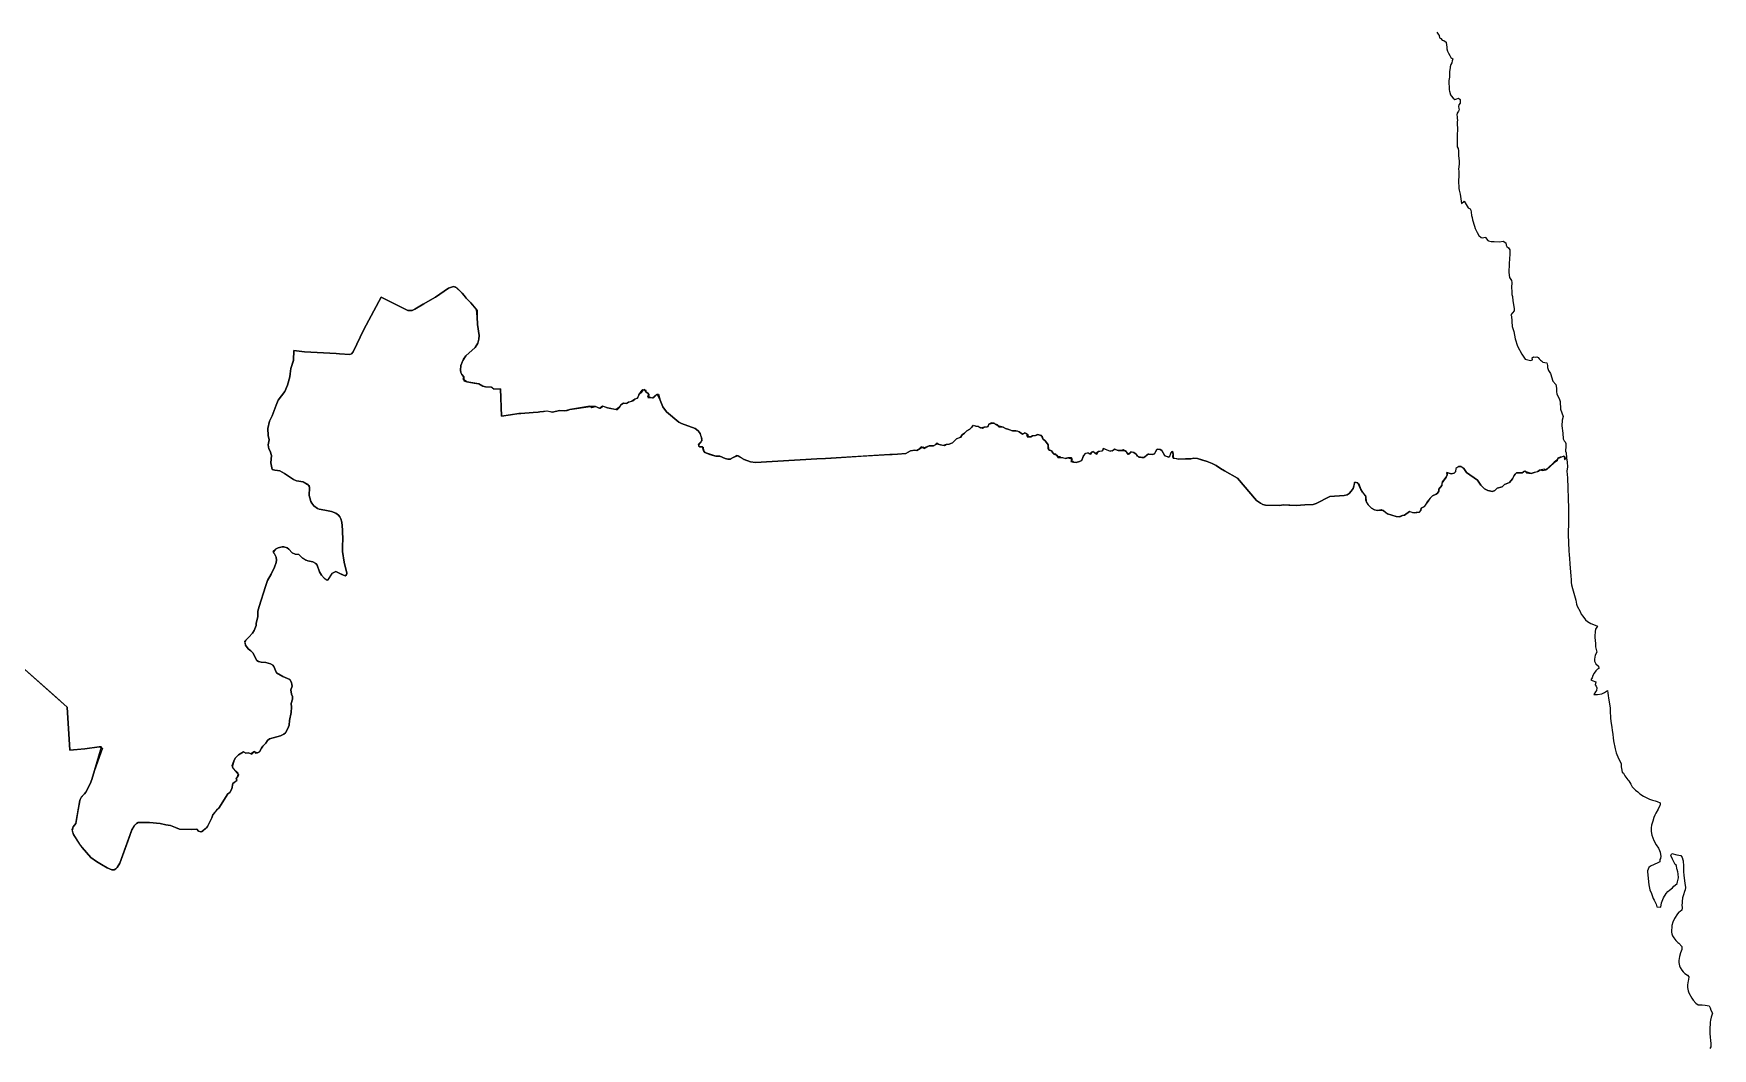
# Model space of a CAD drawing. Extents: x -74 to -34.8, y -33.8 to 5.3.
# Drawn here: x -36.813 to -34.793, y -7.198 to -5.977 of the extents above; entities that cross this region are included whole.
import ezdxf

# ---------------------------------------------------------------- set-up
doc = ezdxf.new("R2010")
doc.units = 0
doc.header["$LTSCALE"] = 2
doc.layers.add('UFEBRASIL', color=7, linetype='Continuous')

msp = doc.modelspace()

# ---------------------------------------------------------------- linework, layer by layer
at = {"layer": 'UFEBRASIL'}
for points in [[(-35.1243, -5.9756), (-35.1228, -5.9778), (-35.1217, -5.9794), (-35.1214, -5.9822), (-35.1198, -5.9831), (-35.1179, -5.9849), (-35.1162, -5.9856), (-35.1131, -5.9876), (-35.1127, -5.991), (-35.1124, -5.9931), (-35.1123, -5.9957), (-35.1116, -5.9984), (-35.1105, -6.0007), (-35.109, -6.0036), (-35.1075, -6.0059), (-35.1051, -6.0077), (-35.106, -6.01), (-35.1063, -6.0122), (-35.1076, -6.0144), (-35.1084, -6.0171), (-35.1084, -6.0182), (-35.1092, -6.0226), (-35.1093, -6.025), (-35.1094, -6.0272), (-35.1094, -6.0297), (-35.1099, -6.0336), (-35.11, -6.0371), (-35.1098, -6.0412), (-35.1095, -6.0447), (-35.1093, -6.0465), (-35.1079, -6.0507), (-35.1072, -6.0522), (-35.1048, -6.055), (-35.1027, -6.0565), (-35.1003, -6.0557), (-35.0983, -6.0549), (-35.0964, -6.0564), (-35.0963, -6.0591), (-35.0965, -6.061), (-35.0979, -6.0627), (-35.0985, -6.0647), (-35.098, -6.0672), (-35.0978, -6.069), (-35.0986, -6.0706), (-35.1002, -6.0727), (-35.1006, -6.0748), (-35.1, -6.0773), (-35.1001, -6.0794), (-35.0996, -6.0812), (-35.1002, -6.0833), (-35.1, -6.0857), (-35.1001, -6.0877), (-35.0997, -6.0899), (-35.0997, -6.0926), (-35.0998, -6.0947), (-35.1, -6.097), (-35.1, -6.0984), (-35.1002, -6.1019), (-35.1002, -6.1042), (-35.1002, -6.1079), (-35.1002, -6.1105), (-35.0999, -6.1132), (-35.0989, -6.1153), (-35.0985, -6.1181), (-35.0986, -6.1213), (-35.0985, -6.1242), (-35.0982, -6.127), (-35.0976, -6.1305), (-35.0976, -6.1337), (-35.098, -6.1374), (-35.0984, -6.1403), (-35.0982, -6.1426), (-35.0979, -6.1443), (-35.0979, -6.1485), (-35.0985, -6.1539), (-35.098, -6.1636), (-35.0977, -6.1655), (-35.0966, -6.1704), (-35.0947, -6.1817), (-35.0916, -6.1788), (-35.0903, -6.1808), (-35.0891, -6.1828), (-35.0869, -6.1867), (-35.0845, -6.188), (-35.0836, -6.1897), (-35.0832, -6.1918), (-35.0827, -6.1959), (-35.082, -6.1984), (-35.0815, -6.2011), (-35.0792, -6.2089), (-35.0782, -6.2117), (-35.076, -6.2163), (-35.0738, -6.2198), (-35.0713, -6.2224), (-35.0701, -6.2227), (-35.066, -6.222), (-35.0658, -6.2222), (-35.063, -6.2261), (-35.0622, -6.2265), (-35.0593, -6.2273), (-35.0556, -6.2273), (-35.049, -6.2277), (-35.0445, -6.2268), (-35.0415, -6.2287), (-35.041, -6.2315), (-35.0404, -6.2332), (-35.0382, -6.235), (-35.0368, -6.2373), (-35.0365, -6.2394), (-35.0368, -6.2433), (-35.0372, -6.2471), (-35.0373, -6.2544), (-35.0378, -6.2642), (-35.0376, -6.2675), (-35.0369, -6.2706), (-35.0348, -6.2742), (-35.0341, -6.2766), (-35.0343, -6.2781), (-35.0347, -6.2809), (-35.0347, -6.2834), (-35.0343, -6.2864), (-35.0342, -6.2908), (-35.0333, -6.2932), (-35.0329, -6.2985), (-35.0314, -6.3077), (-35.0316, -6.3107), (-35.0353, -6.3152), (-35.0345, -6.3169), (-35.0337, -6.3296), (-35.032, -6.3354), (-35.0302, -6.3444), (-35.0275, -6.3529), (-35.0223, -6.3626), (-35.0181, -6.3686), (-35.0118, -6.3704), (-35.0093, -6.3693), (-35.0096, -6.3672), (-35.0083, -6.3657), (-35.0063, -6.3661), (-35.0043, -6.3657), (-35.0026, -6.3668), (-35.0012, -6.3683), (-34.9999, -6.3698), (-34.9987, -6.3709), (-34.997, -6.3722), (-34.9921, -6.3733), (-34.9912, -6.3764), (-34.9912, -6.3789), (-34.9903, -6.3822), (-34.9876, -6.386), (-34.9848, -6.3952), (-34.9814, -6.3993), (-34.9803, -6.4035), (-34.9804, -6.4076), (-34.98, -6.4109), (-34.9771, -6.4161), (-34.9761, -6.4196), (-34.9755, -6.4289), (-34.9726, -6.4377), (-34.9738, -6.4422), (-34.9741, -6.4489), (-34.9728, -6.4575), (-34.9724, -6.4647), (-34.9713, -6.4669), (-34.97, -6.4682), (-34.9692, -6.4701), (-34.9691, -6.4734), (-34.9698, -6.4794), (-34.9689, -6.4814), (-34.9685, -6.4873), (-34.9709, -6.4885), (-34.9701, -6.4873), (-34.9716, -6.4852), (-34.9765, -6.4872), (-34.9792, -6.4884), (-34.9801, -6.4902), (-34.9834, -6.4925), (-34.9853, -6.4945), (-34.9932, -6.5018), (-34.9948, -6.501), (-34.999, -6.5017), (-35.0011, -6.502), (-35.0034, -6.5042), (-35.0072, -6.5048), (-35.0111, -6.5061), (-35.0171, -6.504), (-35.0202, -6.5036), (-35.022, -6.5052), (-35.0285, -6.5055), (-35.0301, -6.507), (-35.0313, -6.5087), (-35.0333, -6.5127), (-35.037, -6.5171), (-35.043, -6.5195), (-35.0458, -6.5221), (-35.0518, -6.524), (-35.0546, -6.5265), (-35.0577, -6.5278), (-35.0631, -6.5265), (-35.0671, -6.5247), (-35.0715, -6.5203), (-35.0754, -6.5144), (-35.0889, -6.505), (-35.0921, -6.5001), (-35.0955, -6.4977), (-35.0981, -6.4978), (-35.1017, -6.5002), (-35.1022, -6.504), (-35.1037, -6.5058), (-35.1073, -6.5065), (-35.1125, -6.5051), (-35.1122, -6.5079), (-35.1133, -6.5104), (-35.1183, -6.5178), (-35.1186, -6.5208), (-35.1219, -6.5252), (-35.1222, -6.5275), (-35.1235, -6.5299), (-35.1253, -6.5312), (-35.1299, -6.5331), (-35.1326, -6.5358), (-35.136, -6.5402), (-35.1395, -6.5457), (-35.1433, -6.5478), (-35.1437, -6.5508), (-35.1458, -6.5528), (-35.1532, -6.5534), (-35.1575, -6.5517), (-35.1634, -6.5561), (-35.1656, -6.5565), (-35.1703, -6.5584), (-35.1736, -6.5579), (-35.184, -6.5546), (-35.191, -6.5498), (-35.1957, -6.5506), (-35.1972, -6.5506), (-35.1995, -6.5499), (-35.2031, -6.5479), (-35.2073, -6.5437), (-35.2101, -6.5386), (-35.2101, -6.5332), (-35.2141, -6.5287), (-35.2158, -6.5253), (-35.2194, -6.5175), (-35.224, -6.5172), (-35.2244, -6.5216), (-35.2253, -6.5243), (-35.2274, -6.5276), (-35.2298, -6.5303), (-35.2323, -6.5318), (-35.2358, -6.5327), (-35.2532, -6.534), (-35.2695, -6.5424), (-35.2746, -6.5439), (-35.2835, -6.5437), (-35.2936, -6.5445), (-35.309, -6.5439), (-35.3138, -6.5445), (-35.3308, -6.5443), (-35.334, -6.5433), (-35.3368, -6.542), (-35.3413, -6.5386), (-35.3645, -6.512), (-35.3798, -6.5029), (-35.3846, -6.5001), (-35.3901, -6.4965), (-35.3948, -6.494), (-35.4007, -6.4916), (-35.4124, -6.4882), (-35.4168, -6.4878), (-35.4205, -6.4886), (-35.424, -6.4887), (-35.4269, -6.4887), (-35.4314, -6.4888), (-35.4353, -6.4888), (-35.4416, -6.4877), (-35.4421, -6.4859), (-35.4416, -6.483), (-35.4433, -6.4797), (-35.4444, -6.4814), (-35.4467, -6.4868), (-35.4516, -6.485), (-35.4555, -6.4785), (-35.4575, -6.4772), (-35.4608, -6.4769), (-35.4622, -6.4783), (-35.4642, -6.4827), (-35.4665, -6.4832), (-35.4731, -6.4832), (-35.4771, -6.4869), (-35.4793, -6.4868), (-35.4848, -6.4856), (-35.4861, -6.4829), (-35.4891, -6.4809), (-35.4926, -6.4803), (-35.4958, -6.4833), (-35.4973, -6.481), (-35.5014, -6.4778), (-35.5047, -6.4785), (-35.508, -6.4787), (-35.5124, -6.4768), (-35.5153, -6.4793), (-35.5191, -6.4791), (-35.5259, -6.4762), (-35.5271, -6.4793), (-35.5314, -6.4799), (-35.5351, -6.4826), (-35.538, -6.4799), (-35.5401, -6.4806), (-35.5423, -6.4828), (-35.544, -6.4815), (-35.5479, -6.4826), (-35.5498, -6.4849), (-35.5521, -6.4908), (-35.5543, -6.4919), (-35.5585, -6.4929), (-35.5617, -6.4926), (-35.5639, -6.4905), (-35.5637, -6.4879), (-35.5642, -6.4875), (-35.5684, -6.4873), (-35.572, -6.488), (-35.5768, -6.4869), (-35.5779, -6.4863), (-35.5814, -6.4858), (-35.5828, -6.4828), (-35.5865, -6.4821), (-35.5881, -6.479), (-35.5917, -6.4772), (-35.5921, -6.4766), (-35.5922, -6.4716), (-35.5953, -6.4672), (-35.5984, -6.4645), (-35.6002, -6.4606), (-35.605, -6.4593), (-35.6075, -6.4606), (-35.611, -6.461), (-35.6129, -6.462), (-35.6179, -6.4613), (-35.617, -6.4588), (-35.6204, -6.4573), (-35.6232, -6.4587), (-35.6271, -6.4559), (-35.631, -6.4548), (-35.6368, -6.4544), (-35.6394, -6.4531), (-35.6436, -6.452), (-35.6461, -6.4506), (-35.6528, -6.449), (-35.6557, -6.4472), (-35.6573, -6.4458), (-35.6602, -6.4453), (-35.6636, -6.4468), (-35.6652, -6.4505), (-35.669, -6.4503), (-35.6723, -6.4513), (-35.6737, -6.4516), (-35.6763, -6.4497), (-35.6791, -6.4492), (-35.683, -6.4487), (-35.6845, -6.451), (-35.6864, -6.453), (-35.6899, -6.455), (-35.6928, -6.4576), (-35.6958, -6.4597), (-35.6977, -6.4627), (-35.7024, -6.4644), (-35.7072, -6.4695), (-35.7113, -6.4711), (-35.715, -6.4713), (-35.7186, -6.4725), (-35.7216, -6.4717), (-35.7244, -6.471), (-35.7262, -6.4696), (-35.7275, -6.4713), (-35.7303, -6.4729), (-35.7352, -6.4731), (-35.7423, -6.4759), (-35.7448, -6.4743), (-35.7482, -6.4774), (-35.7502, -6.4785), (-35.7525, -6.4783), (-35.7578, -6.479), (-35.7634, -6.4822), (-35.7733, -6.4828), (-35.7799, -6.4833), (-35.7826, -6.4834), (-35.8601, -6.488), (-35.8704, -6.4886), (-35.9442, -6.493), (-35.9502, -6.4923), (-35.9578, -6.4893), (-35.9669, -6.4847), (-35.9747, -6.4888), (-35.9776, -6.4889), (-35.9808, -6.488), (-35.9872, -6.4852), (-35.992, -6.4854), (-36.0003, -6.4826), (-36.0053, -6.4811), (-36.0067, -6.4785), (-36.008, -6.4741), (-36.0122, -6.4739), (-36.0129, -6.471), (-36.0097, -6.4681), (-36.0083, -6.4651), (-36.011, -6.4581), (-36.0133, -6.455), (-36.0168, -6.452), (-36.0332, -6.446), (-36.0367, -6.4443), (-36.0512, -6.4322), (-36.0557, -6.4262), (-36.0592, -6.418), (-36.0627, -6.4108), (-36.0636, -6.4114), (-36.0681, -6.4154), (-36.0739, -6.4135), (-36.0727, -6.4104), (-36.0757, -6.4082), (-36.0777, -6.4051), (-36.0803, -6.4068), (-36.0806, -6.408), (-36.0846, -6.4114), (-36.0867, -6.4158), (-36.0894, -6.4168), (-36.0936, -6.4198), (-36.0973, -6.4204), (-36.0994, -6.422), (-36.1031, -6.4215), (-36.1062, -6.4237), (-36.1089, -6.4269), (-36.1118, -6.4294), (-36.1127, -6.4293), (-36.1223, -6.4273), (-36.1285, -6.4252), (-36.1322, -6.4281), (-36.137, -6.4257), (-36.1427, -6.4256), (-36.1438, -6.4253), (-36.1676, -6.4293), (-36.1718, -6.4306), (-36.1754, -6.4308), (-36.1803, -6.4304), (-36.1885, -6.4323), (-36.1957, -6.4311), (-36.1995, -6.4318), (-36.2038, -6.4322), (-36.206, -6.4324), (-36.2117, -6.4328), (-36.2265, -6.434), (-36.229, -6.4342), (-36.2389, -6.4357), (-36.2498, -6.4374), (-36.2512, -6.4044), (-36.259, -6.4048), (-36.2622, -6.4023), (-36.2691, -6.4019), (-36.2722, -6.4011), (-36.2771, -6.3984), (-36.2916, -6.396), (-36.2959, -6.3927), (-36.2954, -6.3901), (-36.2976, -6.3873), (-36.2989, -6.3846), (-36.2992, -6.3821), (-36.2988, -6.3765), (-36.2956, -6.3686), (-36.2928, -6.3648), (-36.2816, -6.3546), (-36.2785, -6.3494), (-36.2771, -6.3446), (-36.2767, -6.3404), (-36.2788, -6.327), (-36.2791, -6.3176), (-36.2799, -6.3089), (-36.287, -6.3011), (-36.2924, -6.2953), (-36.295, -6.2921), (-36.2974, -6.2892), (-36.3049, -6.2822), (-36.3076, -6.2815), (-36.3136, -6.2834), (-36.3295, -6.2941), (-36.344, -6.3025), (-36.3543, -6.3085), (-36.3576, -6.31), (-36.3626, -6.31), (-36.3946, -6.294), (-36.4154, -6.3331), (-36.4285, -6.3597), (-36.4303, -6.3623), (-36.4326, -6.3631), (-36.4448, -6.3622), (-36.4488, -6.362), (-36.4871, -6.3598), (-36.4998, -6.3582), (-36.5002, -6.3704), (-36.5036, -6.38), (-36.5044, -6.3865), (-36.5048, -6.3901), (-36.5075, -6.4001), (-36.5107, -6.4075), (-36.5187, -6.4181), (-36.5211, -6.4239), (-36.5257, -6.4368), (-36.5289, -6.4433), (-36.531, -6.4521), (-36.5306, -6.4605), (-36.5295, -6.4657), (-36.5308, -6.4718), (-36.5297, -6.4767), (-36.5282, -6.4793), (-36.5267, -6.4845), (-36.5273, -6.4932), (-36.5258, -6.5012), (-36.5227, -6.5021), (-36.5165, -6.5029), (-36.5112, -6.5061), (-36.5004, -6.5135), (-36.4965, -6.515), (-36.4886, -6.5164), (-36.4815, -6.5206), (-36.481, -6.5231), (-36.4812, -6.5328), (-36.4807, -6.5353), (-36.4793, -6.5399), (-36.4781, -6.542), (-36.4756, -6.5449), (-36.4715, -6.5484), (-36.4692, -6.5491), (-36.4627, -6.5503), (-36.4545, -6.5517), (-36.4492, -6.5539), (-36.446, -6.5562), (-36.4444, -6.5583), (-36.4434, -6.5607), (-36.4422, -6.5647), (-36.4412, -6.5738), (-36.4407, -6.587), (-36.4411, -6.591), (-36.4414, -6.5951), (-36.4411, -6.6), (-36.4392, -6.6127), (-36.4359, -6.6259), (-36.4363, -6.6282), (-36.4382, -6.6293), (-36.4443, -6.6263), (-36.4493, -6.6242), (-36.454, -6.6266), (-36.4591, -6.6345), (-36.4605, -6.6344), (-36.4629, -6.6324), (-36.4664, -6.6284), (-36.4688, -6.6243), (-36.4717, -6.6166), (-36.4735, -6.6144), (-36.4771, -6.6126), (-36.485, -6.6108), (-36.4893, -6.6079), (-36.4938, -6.6035), (-36.4984, -6.603), (-36.502, -6.6015), (-36.5057, -6.597), (-36.508, -6.5955), (-36.5117, -6.5944), (-36.5138, -6.5944), (-36.5188, -6.5957), (-36.5219, -6.5971), (-36.5245, -6.6011), (-36.523, -6.6028), (-36.5212, -6.607), (-36.5207, -6.6106), (-36.521, -6.6132), (-36.523, -6.619), (-36.527, -6.6272), (-36.5313, -6.6349), (-36.534, -6.6421), (-36.5417, -6.6661), (-36.543, -6.6718), (-36.5433, -6.6787), (-36.5451, -6.686), (-36.5453, -6.6888), (-36.5474, -6.6951), (-36.5494, -6.6981), (-36.5538, -6.703), (-36.5573, -6.7061), (-36.5589, -6.7091), (-36.5579, -6.7126), (-36.5548, -6.717), (-36.5517, -6.7194), (-36.5492, -6.722), (-36.5442, -6.7312), (-36.5423, -6.7324), (-36.5393, -6.7329), (-36.5335, -6.7335), (-36.5278, -6.7349), (-36.5252, -6.7367), (-36.5239, -6.7383), (-36.5206, -6.7457), (-36.5131, -6.7505), (-36.5048, -6.7539), (-36.5026, -6.7576), (-36.5021, -6.7598), (-36.502, -6.7618), (-36.5033, -6.7665), (-36.5026, -6.7715), (-36.5016, -6.7742), (-36.5013, -6.7776), (-36.5029, -6.7826), (-36.5027, -6.7873), (-36.5031, -6.7934), (-36.505, -6.8032), (-36.5055, -6.8088), (-36.5069, -6.813), (-36.51, -6.8179), (-36.512, -6.8196), (-36.5159, -6.8218), (-36.5292, -6.8254), (-36.5313, -6.8271), (-36.5334, -6.8304), (-36.537, -6.8342), (-36.5386, -6.8364), (-36.541, -6.8407), (-36.5451, -6.8431), (-36.5471, -6.8405), (-36.5515, -6.8435), (-36.5544, -6.8421), (-36.5575, -6.8424), (-36.5602, -6.8408), (-36.5663, -6.8444), (-36.5698, -6.848), (-36.5716, -6.851), (-36.574, -6.8594), (-36.5726, -6.8612), (-36.5664, -6.8684), (-36.567, -6.8707), (-36.5692, -6.8729), (-36.5688, -6.8759), (-36.5731, -6.879), (-36.5743, -6.8855), (-36.5767, -6.8898), (-36.5792, -6.8916), (-36.5899, -6.9087), (-36.593, -6.9112), (-36.5973, -6.9165), (-36.5984, -6.9204), (-36.6036, -6.9305), (-36.6049, -6.9323), (-36.6115, -6.9377), (-36.6145, -6.9363), (-36.6165, -6.934), (-36.6234, -6.9342), (-36.6375, -6.9338), (-36.642, -6.9317), (-36.6483, -6.9296), (-36.6538, -6.9285), (-36.6608, -6.927), (-36.6733, -6.9258), (-36.6872, -6.926), (-36.6893, -6.927), (-36.692, -6.93), (-36.6947, -6.9345), (-36.6997, -6.9483), (-36.7093, -6.9747), (-36.7124, -6.98), (-36.714, -6.9815), (-36.7159, -6.9826), (-36.7186, -6.9827), (-36.7244, -6.9804), (-36.7311, -6.9762), (-36.7374, -6.9728), (-36.7441, -6.9678), (-36.7546, -6.956), (-36.7573, -6.9518), (-36.765, -6.9403), (-36.7665, -6.9343), (-36.7653, -6.9312), (-36.7621, -6.9269), (-36.7574, -6.8994), (-36.7552, -6.895), (-36.7517, -6.8916), (-36.7502, -6.8895), (-36.745, -6.8795), (-36.7428, -6.8741), (-36.7396, -6.8634), (-36.7312, -6.8349), (-36.734, -6.8348), (-36.7513, -6.8371), (-36.7695, -6.8387), (-36.7727, -6.7871), (-36.8308, -6.7353)], [(-36.8308, -6.7353), (-36.7891, -6.7725), (-36.7727, -6.7871), (-36.7695, -6.8387), (-36.7607, -6.838), (-36.7513, -6.8371), (-36.734, -6.8348), (-36.7302, -6.8364), (-36.7396, -6.8634), (-36.7428, -6.8741), (-36.745, -6.8795), (-36.7502, -6.8895), (-36.7517, -6.8916), (-36.7561, -6.8963), (-36.7574, -6.8994), (-36.76, -6.9145), (-36.7621, -6.9269), (-36.7653, -6.9312), (-36.7665, -6.9359), (-36.765, -6.9403), (-36.7568, -6.953), (-36.7546, -6.956), (-36.7441, -6.9678), (-36.7374, -6.9728), (-36.7311, -6.9762), (-36.7244, -6.9804), (-36.7186, -6.9827), (-36.7159, -6.9826), (-36.714, -6.9815), (-36.7124, -6.98), (-36.7093, -6.9747), (-36.6947, -6.9345), (-36.6911, -6.9289), (-36.6893, -6.927), (-36.6872, -6.926), (-36.6733, -6.9258), (-36.6608, -6.927), (-36.6538, -6.9285), (-36.6483, -6.9296), (-36.642, -6.9317), (-36.6374, -6.9338), (-36.6234, -6.9342), (-36.6165, -6.934), (-36.6145, -6.9363), (-36.6098, -6.9368), (-36.6049, -6.9323), (-36.6036, -6.9305), (-36.5984, -6.9204), (-36.5973, -6.9165), (-36.5916, -6.9104), (-36.5899, -6.9087), (-36.5792, -6.8916), (-36.5767, -6.8898), (-36.5743, -6.8855), (-36.5731, -6.879), (-36.5679, -6.8748), (-36.5692, -6.8729), (-36.567, -6.8707), (-36.5668, -6.8666), (-36.5726, -6.8612), (-36.5741, -6.8575), (-36.5716, -6.851), (-36.5698, -6.848), (-36.5663, -6.8444), (-36.5602, -6.8408), (-36.5575, -6.8424), (-36.5544, -6.8421), (-36.5502, -6.8436), (-36.5471, -6.8405), (-36.5437, -6.8421), (-36.541, -6.8407), (-36.5386, -6.8364), (-36.537, -6.8342), (-36.5334, -6.8304), (-36.5313, -6.8271), (-36.5292, -6.8254), (-36.5159, -6.8218), (-36.512, -6.8196), (-36.51, -6.8179), (-36.5069, -6.813), (-36.5055, -6.8088), (-36.505, -6.8032), (-36.5031, -6.7934), (-36.5027, -6.7873), (-36.5029, -6.7826), (-36.5013, -6.7776), (-36.5016, -6.7742), (-36.5026, -6.7715), (-36.5033, -6.7665), (-36.502, -6.7618), (-36.5021, -6.7598), (-36.5026, -6.7576), (-36.5048, -6.7539), (-36.5131, -6.7505), (-36.5206, -6.7457), (-36.5239, -6.7383), (-36.5252, -6.7367), (-36.5278, -6.7349), (-36.5335, -6.7335), (-36.5393, -6.7329), (-36.5423, -6.7324), (-36.5442, -6.7312), (-36.5492, -6.722), (-36.5517, -6.7194), (-36.5548, -6.717), (-36.5579, -6.7126), (-36.5587, -6.7077), (-36.5573, -6.7061), (-36.5538, -6.703), (-36.5494, -6.6981), (-36.5474, -6.6951), (-36.5453, -6.6888), (-36.5451, -6.686), (-36.5433, -6.6787), (-36.543, -6.6718), (-36.5417, -6.6661), (-36.534, -6.6421), (-36.5313, -6.6349), (-36.527, -6.6272), (-36.523, -6.619), (-36.521, -6.6132), (-36.5207, -6.6106), (-36.5212, -6.607), (-36.523, -6.6028), (-36.5245, -6.5997), (-36.5219, -6.5971), (-36.5188, -6.5957), (-36.5138, -6.5944), (-36.5117, -6.5944), (-36.508, -6.5955), (-36.5057, -6.597), (-36.502, -6.6015), (-36.4984, -6.603), (-36.4938, -6.6035), (-36.4893, -6.6079), (-36.4831, -6.6114), (-36.4771, -6.6126), (-36.4735, -6.6144), (-36.4717, -6.6166), (-36.4688, -6.6243), (-36.4664, -6.6284), (-36.4629, -6.6324), (-36.4591, -6.6345), (-36.4583, -6.634), (-36.4532, -6.626), (-36.4493, -6.6242), (-36.443, -6.6274), (-36.4382, -6.6293), (-36.4363, -6.6282), (-36.4359, -6.6259), (-36.4392, -6.6127), (-36.4411, -6.6), (-36.4414, -6.5951), (-36.4411, -6.591), (-36.4407, -6.587), (-36.4412, -6.5738), (-36.4422, -6.5647), (-36.4434, -6.5607), (-36.4444, -6.5583), (-36.446, -6.5562), (-36.4492, -6.5539), (-36.4545, -6.5517), (-36.4627, -6.5503), (-36.4692, -6.5491), (-36.4715, -6.5484), (-36.4756, -6.5449), (-36.4781, -6.542), (-36.4793, -6.5399), (-36.4807, -6.5353), (-36.4812, -6.5328), (-36.481, -6.5231), (-36.4826, -6.5195), (-36.4886, -6.5164), (-36.4965, -6.515), (-36.5004, -6.5135), (-36.5112, -6.5061), (-36.5165, -6.5029), (-36.5193, -6.5026), (-36.5227, -6.5021), (-36.5258, -6.5012), (-36.5273, -6.4932), (-36.5267, -6.4845), (-36.5282, -6.4793), (-36.5297, -6.4767), (-36.5308, -6.4718), (-36.5295, -6.4657), (-36.5306, -6.4605), (-36.531, -6.4521), (-36.5289, -6.4433), (-36.5257, -6.4368), (-36.5211, -6.4239), (-36.5187, -6.4181), (-36.5107, -6.4075), (-36.5075, -6.4001), (-36.5048, -6.3901), (-36.5036, -6.38), (-36.5002, -6.3697), (-36.4998, -6.3582), (-36.4871, -6.3598), (-36.4488, -6.3619), (-36.4448, -6.3622), (-36.4326, -6.3631), (-36.4303, -6.3623), (-36.4285, -6.3597), (-36.4154, -6.3331), (-36.3946, -6.294), (-36.3626, -6.31), (-36.3576, -6.31), (-36.3543, -6.3085), (-36.3435, -6.3022), (-36.3295, -6.2941), (-36.3136, -6.2834), (-36.3076, -6.2815), (-36.3035, -6.283), (-36.2974, -6.2892), (-36.295, -6.2921), (-36.2924, -6.2953), (-36.287, -6.3011), (-36.2794, -6.3103), (-36.2791, -6.3176), (-36.2788, -6.327), (-36.2767, -6.3404), (-36.2771, -6.3446), (-36.2785, -6.3494), (-36.2816, -6.3546), (-36.2928, -6.3648), (-36.2963, -6.3704), (-36.2988, -6.3765), (-36.2992, -6.3821), (-36.2989, -6.3846), (-36.2976, -6.3873), (-36.2954, -6.3901), (-36.2952, -6.3946), (-36.2916, -6.396), (-36.2829, -6.3974), (-36.2771, -6.3984), (-36.2722, -6.4011), (-36.2691, -6.4019), (-36.2616, -6.4023), (-36.259, -6.4048), (-36.2512, -6.4044), (-36.2498, -6.4374), (-36.2389, -6.4357), (-36.229, -6.4342), (-36.2265, -6.434), (-36.2117, -6.4328), (-36.206, -6.4324), (-36.2038, -6.4322), (-36.1995, -6.4318), (-36.1948, -6.4309), (-36.1885, -6.4323), (-36.1803, -6.4304), (-36.1745, -6.4308), (-36.1708, -6.4303), (-36.1676, -6.4293), (-36.1427, -6.4256), (-36.1412, -6.4267), (-36.137, -6.4257), (-36.1311, -6.4278), (-36.1274, -6.4252), (-36.1223, -6.4273), (-36.1118, -6.4294), (-36.1102, -6.4292), (-36.1075, -6.4263), (-36.1062, -6.4237), (-36.1031, -6.4215), (-36.0994, -6.422), (-36.0958, -6.4202), (-36.0918, -6.4189), (-36.0894, -6.4168), (-36.0854, -6.4146), (-36.0846, -6.4114), (-36.0807, -6.4061), (-36.08, -6.4052), (-36.0768, -6.4056), (-36.0757, -6.4082), (-36.0722, -6.4117), (-36.0738, -6.4149), (-36.0672, -6.4151), (-36.0627, -6.4108), (-36.061, -6.4109), (-36.0592, -6.418), (-36.0557, -6.4262), (-36.0512, -6.4322), (-36.0367, -6.4443), (-36.0332, -6.446), (-36.0168, -6.452), (-36.0133, -6.455), (-36.011, -6.4581), (-36.0088, -6.4669), (-36.0112, -6.4694), (-36.0129, -6.4728), (-36.0111, -6.4742), (-36.0074, -6.4745), (-36.0067, -6.4785), (-36.0053, -6.4811), (-35.9994, -6.4835), (-35.992, -6.4854), (-35.9872, -6.4852), (-35.9808, -6.488), (-35.9776, -6.4889), (-35.9747, -6.4888), (-35.9722, -6.4875), (-35.9652, -6.4844), (-35.9578, -6.4893), (-35.9502, -6.4923), (-35.9442, -6.493), (-35.8704, -6.4886), (-35.8601, -6.488), (-35.8531, -6.4876), (-35.8173, -6.4855), (-35.7826, -6.4834), (-35.7799, -6.4833), (-35.7733, -6.4828), (-35.7634, -6.4822), (-35.7578, -6.479), (-35.7525, -6.4783), (-35.7502, -6.4785), (-35.7482, -6.4774), (-35.743, -6.4743), (-35.7412, -6.4763), (-35.7352, -6.4731), (-35.7303, -6.4729), (-35.7275, -6.4713), (-35.7262, -6.4696), (-35.7244, -6.471), (-35.7219, -6.4717), (-35.7169, -6.4725), (-35.715, -6.4713), (-35.7113, -6.4711), (-35.7072, -6.4695), (-35.7024, -6.4644), (-35.6971, -6.4622), (-35.6958, -6.4597), (-35.6928, -6.4576), (-35.6899, -6.455), (-35.6864, -6.453), (-35.6845, -6.451), (-35.682, -6.4479), (-35.6791, -6.4492), (-35.6763, -6.4497), (-35.6723, -6.4513), (-35.6713, -6.4517), (-35.669, -6.4503), (-35.664, -6.4493), (-35.6636, -6.4468), (-35.6593, -6.4458), (-35.6569, -6.4459), (-35.6539, -6.4472), (-35.6515, -6.45), (-35.6461, -6.4506), (-35.6436, -6.452), (-35.6394, -6.4531), (-35.635, -6.4548), (-35.6293, -6.4549), (-35.6271, -6.4559), (-35.6232, -6.4587), (-35.6197, -6.4572), (-35.6167, -6.4594), (-35.6169, -6.4626), (-35.6129, -6.462), (-35.611, -6.461), (-35.6075, -6.4606), (-35.6041, -6.4592), (-35.5995, -6.4611), (-35.5984, -6.4645), (-35.5953, -6.4672), (-35.5922, -6.4716), (-35.5917, -6.4772), (-35.5907, -6.478), (-35.5881, -6.479), (-35.5854, -6.4828), (-35.5814, -6.4841), (-35.5805, -6.4871), (-35.5768, -6.4869), (-35.5748, -6.4869), (-35.5707, -6.488), (-35.5684, -6.4873), (-35.5633, -6.4884), (-35.5639, -6.4905), (-35.5648, -6.4918), (-35.5617, -6.4926), (-35.5585, -6.4929), (-35.5543, -6.4919), (-35.5515, -6.4902), (-35.5498, -6.4849), (-35.5467, -6.4819), (-35.544, -6.4815), (-35.5408, -6.483), (-35.5392, -6.48), (-35.5372, -6.4801), (-35.5336, -6.483), (-35.5314, -6.4799), (-35.5265, -6.4787), (-35.5253, -6.4761), (-35.5177, -6.4794), (-35.514, -6.4782), (-35.5124, -6.4768), (-35.508, -6.4787), (-35.5047, -6.4785), (-35.4997, -6.4787), (-35.4973, -6.481), (-35.4945, -6.4831), (-35.492, -6.4801), (-35.4891, -6.4809), (-35.4861, -6.4829), (-35.4832, -6.4864), (-35.4793, -6.4868), (-35.4771, -6.4869), (-35.4715, -6.4827), (-35.4709, -6.4827), (-35.4665, -6.4832), (-35.4642, -6.4827), (-35.4608, -6.4769), (-35.46, -6.4768), (-35.4575, -6.4772), (-35.4555, -6.4785), (-35.4516, -6.485), (-35.4457, -6.4863), (-35.4444, -6.4814), (-35.4426, -6.4794), (-35.4416, -6.483), (-35.4416, -6.4877), (-35.4397, -6.4876), (-35.4348, -6.4889), (-35.4205, -6.4886), (-35.4168, -6.4878), (-35.4124, -6.4882), (-35.4078, -6.4896), (-35.4007, -6.4916), (-35.3948, -6.494), (-35.3901, -6.4965), (-35.3846, -6.5001), (-35.3798, -6.5029), (-35.3645, -6.512), (-35.3413, -6.5386), (-35.3368, -6.542), (-35.334, -6.5433), (-35.3308, -6.5443), (-35.3138, -6.5445), (-35.309, -6.5439), (-35.3027, -6.5442), (-35.2936, -6.5445), (-35.2835, -6.5437), (-35.2732, -6.5435), (-35.2695, -6.5424), (-35.2532, -6.534), (-35.2358, -6.5327), (-35.2323, -6.5318), (-35.2298, -6.5303), (-35.2274, -6.5276), (-35.2253, -6.5243), (-35.2244, -6.5216), (-35.2229, -6.5161), (-35.2182, -6.5186), (-35.2158, -6.5253), (-35.2141, -6.5287), (-35.2098, -6.5343), (-35.2095, -6.5404), (-35.2073, -6.5437), (-35.2031, -6.5479), (-35.1995, -6.5499), (-35.1957, -6.5506), (-35.194, -6.5503), (-35.1892, -6.5503), (-35.184, -6.5546), (-35.1736, -6.5579), (-35.1689, -6.5583), (-35.1656, -6.5565), (-35.1634, -6.5561), (-35.1575, -6.5517), (-35.1517, -6.5536), (-35.1454, -6.5527), (-35.1437, -6.5508), (-35.1433, -6.5478), (-35.1395, -6.5457), (-35.1347, -6.5395), (-35.1326, -6.5358), (-35.1299, -6.5331), (-35.1253, -6.5312), (-35.1235, -6.5299), (-35.1222, -6.5275), (-35.1219, -6.5252), (-35.1186, -6.5208), (-35.1176, -6.5162), (-35.1133, -6.5104), (-35.1122, -6.5079), (-35.1125, -6.5051), (-35.1073, -6.5065), (-35.1037, -6.5058), (-35.1022, -6.504), (-35.1007, -6.4993), (-35.0981, -6.4978), (-35.0945, -6.4981), (-35.0921, -6.5001), (-35.0889, -6.505), (-35.0754, -6.5144), (-35.0715, -6.5203), (-35.0671, -6.5247), (-35.0631, -6.5265), (-35.0577, -6.5278), (-35.0546, -6.5265), (-35.0518, -6.524), (-35.0458, -6.5221), (-35.043, -6.5195), (-35.037, -6.5171), (-35.0333, -6.5127), (-35.0313, -6.5087), (-35.0301, -6.507), (-35.0285, -6.5055), (-35.022, -6.5052), (-35.0188, -6.5031), (-35.0167, -6.5053), (-35.0111, -6.5061), (-35.0072, -6.5048), (-35.0021, -6.5035), (-35.0002, -6.5017), (-34.9975, -6.5025), (-34.9932, -6.5018), (-34.9921, -6.5015), (-34.9839, -6.4938), (-34.982, -6.4923), (-34.9794, -6.49), (-34.9784, -6.4873), (-34.9756, -6.4862), (-34.971, -6.4854), (-34.9709, -6.4885), (-34.9709, -6.4895), (-34.9685, -6.4873), (-34.9675, -6.4924), (-34.9673, -6.4981), (-34.9681, -6.5033), (-34.9673, -6.5115), (-34.9662, -6.5481), (-34.9659, -6.5638), (-34.9664, -6.5795), (-34.9655, -6.5992), (-34.9652, -6.604), (-34.9648, -6.6086), (-34.9645, -6.6149), (-34.9632, -6.6296), (-34.963, -6.6336), (-34.9627, -6.6372), (-34.9623, -6.6402), (-34.9613, -6.6444), (-34.9572, -6.6585), (-34.9566, -6.6633), (-34.9558, -6.6657), (-34.9522, -6.6723), (-34.9509, -6.6753), (-34.9489, -6.6779), (-34.9455, -6.682), (-34.9433, -6.684), (-34.939, -6.6865), (-34.9359, -6.6878), (-34.931, -6.6899), (-34.9334, -6.6934), (-34.9341, -6.696), (-34.9343, -6.702), (-34.9342, -6.7033), (-34.9337, -6.7106), (-34.9335, -6.7146), (-34.9319, -6.7209), (-34.9339, -6.7248), (-34.9345, -6.7269), (-34.9349, -6.7293), (-34.9347, -6.7317), (-34.9331, -6.735), (-34.9301, -6.7378), (-34.9295, -6.7406), (-34.9311, -6.7415), (-34.9332, -6.7434), (-34.9351, -6.7463), (-34.9366, -6.749), (-34.9377, -6.7518), (-34.9391, -6.7542), (-34.9376, -6.7551), (-34.9332, -6.7568), (-34.9338, -6.7603), (-34.9327, -6.7618), (-34.9321, -6.7641), (-34.9323, -6.7672), (-34.9337, -6.7688), (-34.9356, -6.7718), (-34.9311, -6.7719), (-34.926, -6.771), (-34.9228, -6.7695), (-34.9191, -6.7672), (-34.9186, -6.7704), (-34.9183, -6.7731), (-34.9181, -6.7762), (-34.916, -6.7879), (-34.9158, -6.7912), (-34.9157, -6.8007), (-34.9147, -6.807), (-34.914, -6.8113), (-34.9136, -6.8153), (-34.9133, -6.8173), (-34.9129, -6.82), (-34.9123, -6.8241), (-34.9121, -6.8275), (-34.9098, -6.8374), (-34.9086, -6.842), (-34.9058, -6.8489), (-34.9027, -6.855), (-34.9025, -6.859), (-34.9021, -6.8609), (-34.9016, -6.8654), (-34.8999, -6.8665), (-34.8984, -6.8698), (-34.8948, -6.8746), (-34.8936, -6.8759), (-34.8912, -6.8796), (-34.8893, -6.8829), (-34.8881, -6.8843), (-34.8853, -6.8869), (-34.8828, -6.8891), (-34.8802, -6.8914), (-34.8759, -6.8943), (-34.8687, -6.8978), (-34.865, -6.8991), (-34.8619, -6.8998), (-34.8595, -6.9006), (-34.8557, -6.9023), (-34.8557, -6.9048), (-34.856, -6.9056), (-34.8581, -6.91), (-34.861, -6.9147), (-34.8623, -6.9171), (-34.8632, -6.9197), (-34.8647, -6.9241), (-34.866, -6.9289), (-34.8665, -6.9323), (-34.8666, -6.933), (-34.8666, -6.9369), (-34.8657, -6.9411), (-34.8633, -6.9475), (-34.8605, -6.9526), (-34.8579, -6.9569), (-34.8565, -6.9596), (-34.8556, -6.9616), (-34.8553, -6.9644), (-34.855, -6.9664), (-34.8553, -6.9693), (-34.8562, -6.9702), (-34.8563, -6.9732), (-34.8584, -6.9743), (-34.8631, -6.9762), (-34.8674, -6.9783), (-34.8694, -6.9798), (-34.8709, -6.9839), (-34.8709, -6.9854), (-34.8695, -7.0008), (-34.8683, -7.0069), (-34.866, -7.0113), (-34.8642, -7.0173), (-34.863, -7.0191), (-34.8606, -7.0241), (-34.8596, -7.0271), (-34.8551, -7.0275), (-34.854, -7.0225), (-34.8533, -7.0204), (-34.8517, -7.0165), (-34.8486, -7.0114), (-34.8466, -7.0088), (-34.8444, -7.0072), (-34.841, -7.0043), (-34.8392, -7.0025), (-34.8379, -7.0014), (-34.8354, -6.9992), (-34.8349, -6.9973), (-34.8338, -6.9924), (-34.8342, -6.9875), (-34.8346, -6.9852), (-34.8355, -6.9824), (-34.8358, -6.9816), (-34.836, -6.9777), (-34.8378, -6.9762), (-34.8408, -6.97), (-34.8431, -6.9654), (-34.8416, -6.9632), (-34.8359, -6.9649), (-34.831, -6.9657), (-34.8293, -6.9679), (-34.8285, -6.9709), (-34.8282, -6.972), (-34.8279, -6.9741), (-34.8278, -6.9762), (-34.8275, -6.9828), (-34.8275, -6.9847), (-34.8273, -6.9895), (-34.826, -6.9988), (-34.8254, -7.0042), (-34.8258, -7.007), (-34.8264, -7.009), (-34.8276, -7.0129), (-34.8287, -7.0165), (-34.8292, -7.0209), (-34.8294, -7.0227), (-34.8295, -7.0249), (-34.8293, -7.0285), (-34.8296, -7.0314), (-34.8318, -7.0329), (-34.8334, -7.0337), (-34.8351, -7.0359), (-34.8386, -7.0414), (-34.8406, -7.0459), (-34.8418, -7.0497), (-34.8423, -7.0577), (-34.8418, -7.0599), (-34.8408, -7.0622), (-34.8394, -7.0646), (-34.8369, -7.0677), (-34.8346, -7.07), (-34.8334, -7.0708), (-34.8296, -7.0749), (-34.8296, -7.0788), (-34.8311, -7.0827), (-34.8327, -7.0872), (-34.8332, -7.0918), (-34.8334, -7.0941), (-34.8325, -7.0981), (-34.8316, -7.1002), (-34.8296, -7.1033), (-34.8282, -7.1053), (-34.8265, -7.107), (-34.8259, -7.1075), (-34.823, -7.1096), (-34.8211, -7.1115), (-34.8216, -7.1147), (-34.822, -7.1162), (-34.8229, -7.1209), (-34.8228, -7.1244), (-34.8226, -7.1262), (-34.8219, -7.1283), (-34.8211, -7.1309), (-34.8178, -7.1372), (-34.8161, -7.1395), (-34.8129, -7.143), (-34.81, -7.145), (-34.8068, -7.1452), (-34.8052, -7.145), (-34.8017, -7.1457), (-34.7969, -7.1464), (-34.7957, -7.1489), (-34.7947, -7.1515), (-34.7929, -7.155), (-34.7933, -7.1563), (-34.7944, -7.1601), (-34.7952, -7.1635), (-34.7954, -7.1658), (-34.7957, -7.1685), (-34.796, -7.1729), (-34.796, -7.1798), (-34.7957, -7.1841), (-34.7952, -7.188), (-34.7947, -7.1917), (-34.7948, -7.1958), (-34.796, -7.1976)]]:
    msp.add_lwpolyline(points, dxfattribs=at)

doc.saveas('drawing.dxf')
